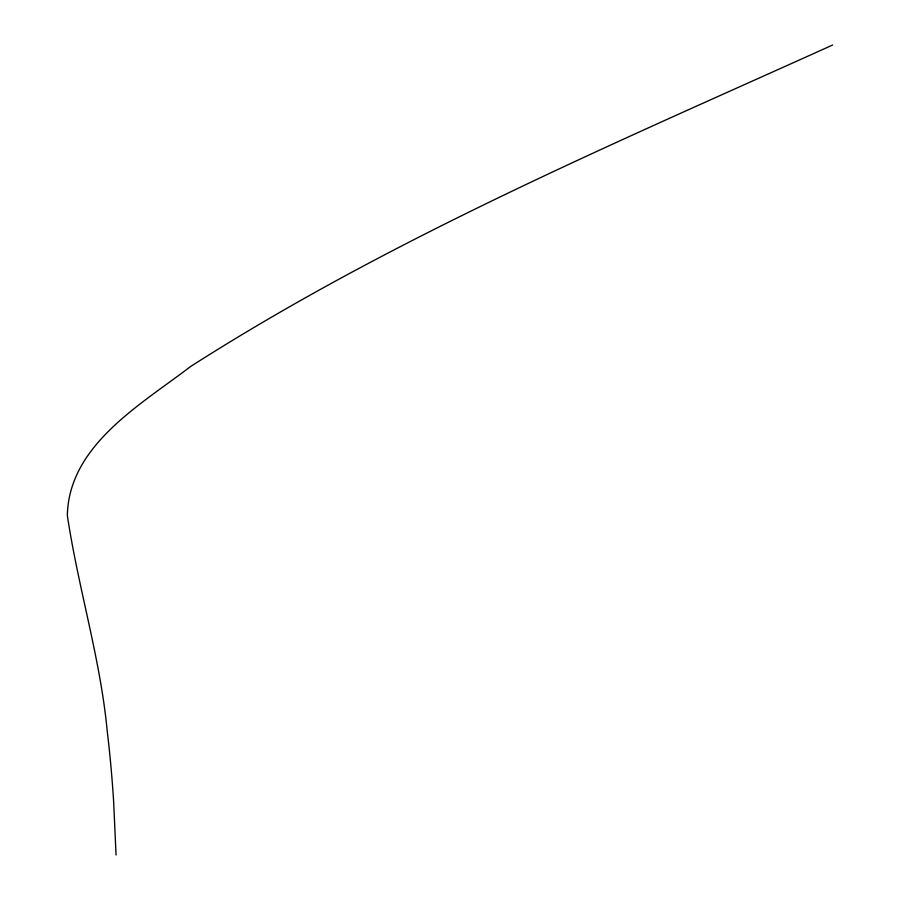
<?xml version="1.0" encoding="UTF-8"?>
<svg xmlns="http://www.w3.org/2000/svg" width="900" height="900" viewBox="0 0 900 900"><rect width="100%" height="100%" fill="white"/><g stroke="black" fill="none" stroke-linecap="round" stroke-linejoin="round"><path stroke-width="1.35" d="M832.658 45C614.633 143.471 392.647 237.375 190.496 366.57C141.278 404.438 68.828 444.96 67.343 515.441C78.131 587.812 100.373 658.305 107.258 731.441A291.69 60.953 88 0 1 113.614 801.191L116.055 855"/></g></svg>
